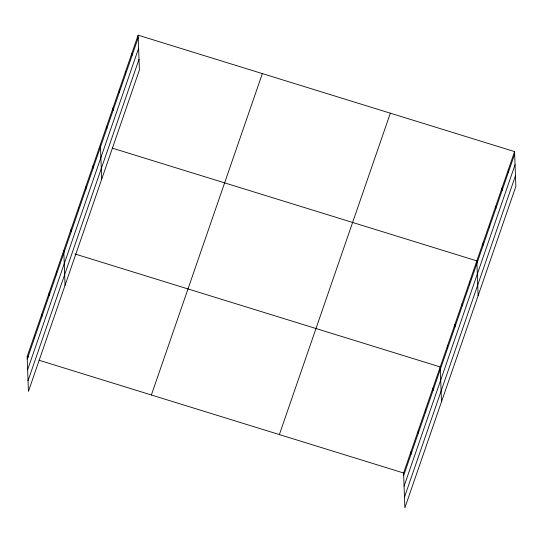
<?xml version="1.0" encoding="UTF-8"?>
<svg xmlns="http://www.w3.org/2000/svg" width="543" height="543" viewBox="0 0 543 543"><rect width="100%" height="100%" fill="white"/><g stroke="black" fill="none" stroke-linecap="round" stroke-linejoin="round"><path stroke-width="0.81" d="M138.126 35.18L139.402 69.999L28.426 391.394L27.15 356.575L138.126 35.18L514.574 151.606L515.85 186.425L404.874 507.82L403.598 473.001L514.574 151.606M27.238 359.045L138.221 37.65M27.632 369.722L138.608 48.327M28.032 380.718L139.015 59.323M151.375 394.992L262.357 73.597M279.367 434.583L390.349 113.182M403.687 475.478L514.662 154.083M404.08 486.148L515.056 164.753M404.481 497.15L515.456 175.756M112.34 148.144L476.842 260.878L478.118 295.704M74.92 253.961L440.217 366.939L441.493 401.759M27.15 356.575L28.745 357.063M39.096 360.267L403.598 473.001M508.282 169.816L508.377 172.294M501.997 188.034L502.085 190.505M495.705 206.245L495.8 208.716M489.419 224.456L489.508 226.933M483.127 242.667L483.222 245.144M469.519 282.095L469.607 284.566M462.195 303.306L462.283 305.777M454.864 324.517L454.959 326.995M447.541 345.728L447.636 348.206M432.893 388.157L432.988 390.627M425.569 409.368L425.658 411.838M418.246 430.579L418.334 433.056M410.922 451.79L411.01 454.267M131.84 53.39L131.929 55.868M125.548 71.601L125.643 74.079M119.263 89.812L119.351 92.29M112.971 108.03L113.066 110.501M106.686 126.241L106.774 128.711M100.394 144.452L101.67 179.271M93.07 165.663L93.158 168.14M85.746 186.873L85.835 189.351M78.423 208.091L78.511 210.562M71.099 229.302L71.187 231.773M63.775 250.513L65.051 285.333M56.445 271.724L56.54 274.201M49.121 292.935L49.216 295.412M41.797 314.146L41.892 316.623M34.474 335.364L34.562 337.834"/></g></svg>
